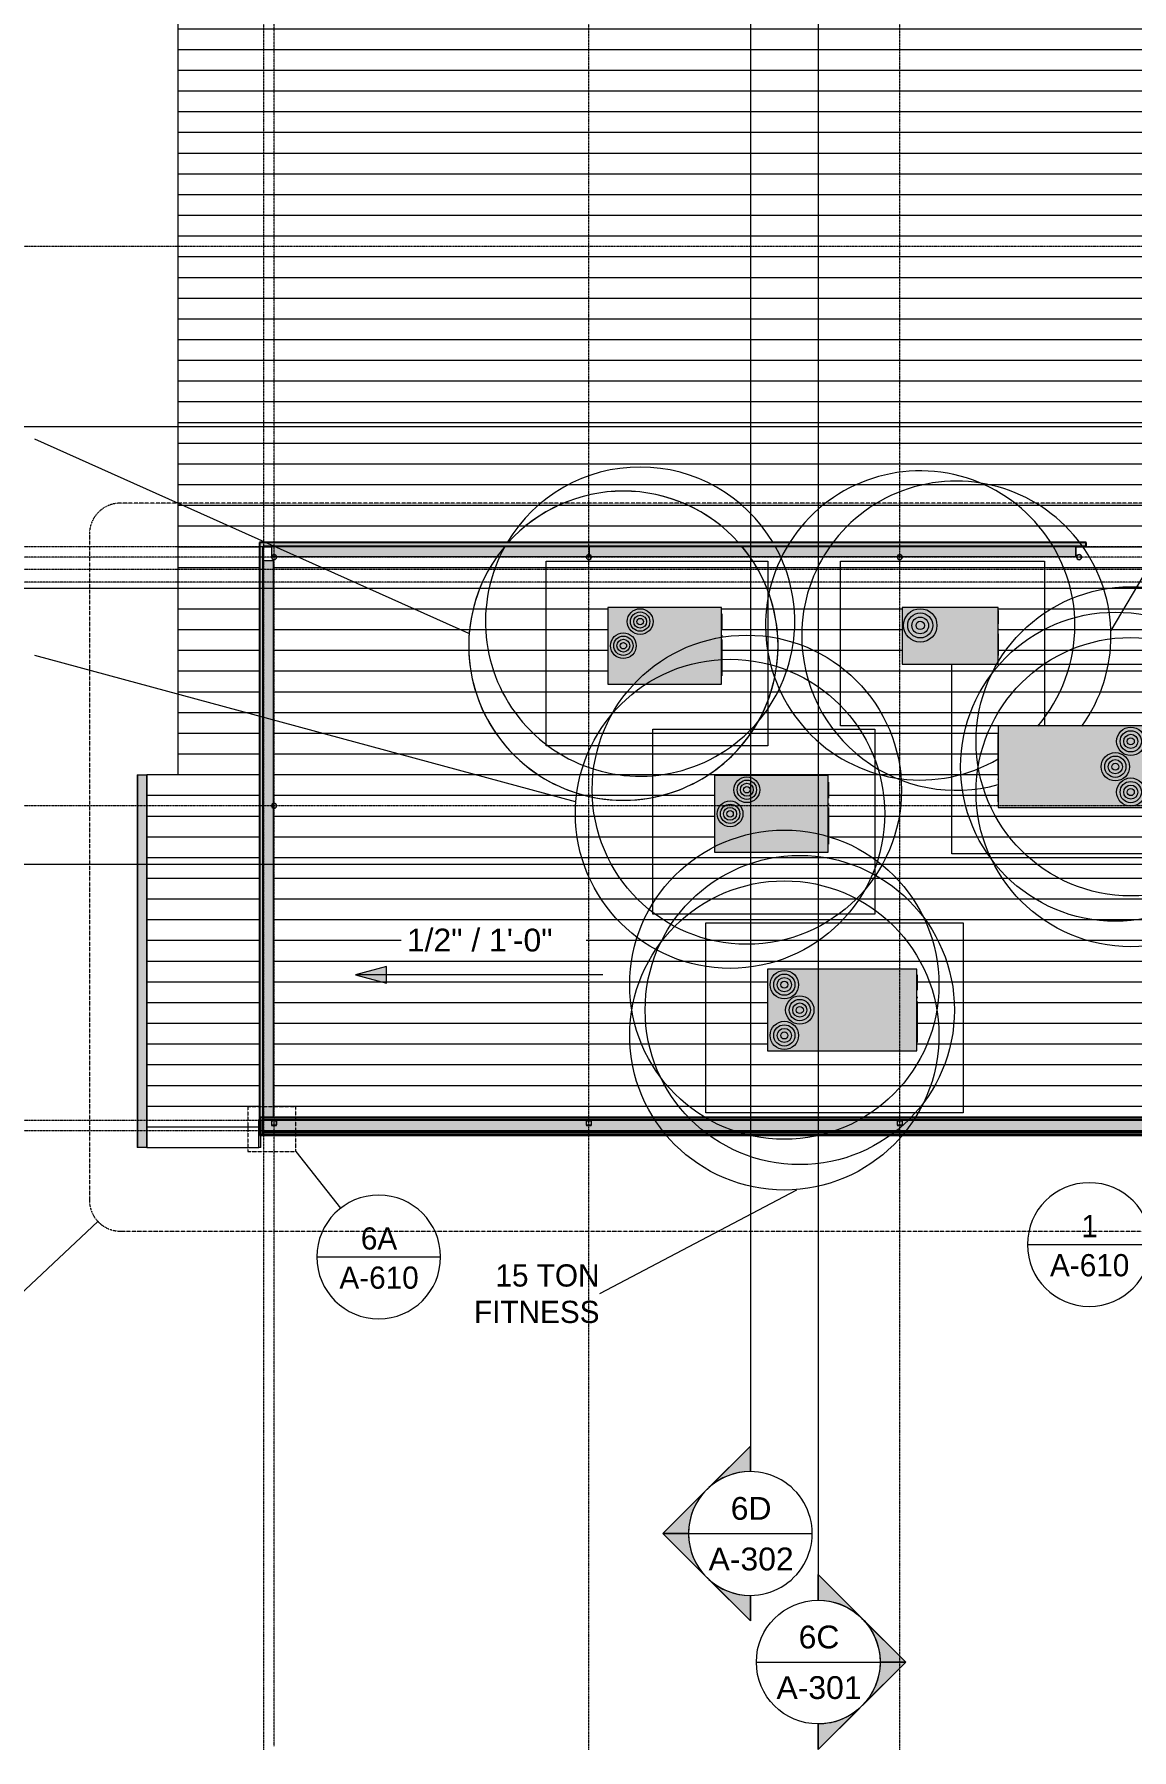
# Model space of a CAD drawing. Header units: inches. Extents: x 21290 to 29226, y -23522 to -20467.
# Drawn here: x 21884 to 22735, y -23276 to -21944 of the extents above; entities that cross this region are included whole.
import ezdxf

# ---------------------------------------------------------------- set-up
doc = ezdxf.new("R2010")
doc.units = ezdxf.units.IN
doc.header["$MEASUREMENT"] = 0
doc.linetypes.add('Dash Dot 3_16_', pattern=[0.3125, 0.1875, -0.0625, 0, -0.0625])
doc.linetypes.add('Grid Line 1_2_', pattern=[0.875, 0.5, -0.125, 0.125, -0.125])
for name, color, linetype, lineweight in [('A-ANNO-SYMB', 150, 'Continuous', 9), ('A-ROOF', 132, 'Continuous', 9), ('A-ROOF-OTLN', 132, 'Continuous', 9), ('A-ROOF-PATT', 132, 'Continuous', 9), ('A-WALL', 113, 'Continuous', 9), ('A-WALL-PATT', 111, 'Continuous', 25), ('G-ANNO-DIMS', 111, 'Continuous', 9), ('G-ANNO-SYMB', 111, 'Continuous', 9), ('M-EQPM', 50, 'Continuous', 9), ('M-EQPM-IDEN', 50, 'Continuous', 9), ('S-BEAM', 12, 'Continuous', 9), ('S-COLS', 52, 'Continuous', 9), ('S-GRID', 1, 'Continuous', 9)]:
    doc.layers.add(name, color=color, linetype=linetype, lineweight=lineweight)
doc.styles.add('Arial_1', font='arial.ttf', dxfattribs={"height": 17.703593})
doc.styles.add('Century Gothic', font='GOTHIC.TTF', dxfattribs={"height": 17.245342})
pattern_1 = [(45, (0, 0), (-19.00703, 19.00703), []), (45, (0, 28.8), (-19.00703, 19.00703), [])]

# ---------------------------------------------------------------- blocks, each defined once
blk = doc.blocks.new('Girt_C - 8_D-1405602-Roof Low')
at = {"layer": 'S-BEAM'}
for points in [[(22691.6, -22341.7), (22691.6, -22341.6), (22314, -22341.6), (22314, -22341.7), (22679.1, -22341.7)], [(22691.6, -22342.2), (22691.8, -22342.2), (22691.7, -22341.7), (22691.6, -22341.7)], [(22691.7, -22349.4), (22691.8, -22348.9), (22691.6, -22348.9), (22691.6, -22349.4)]]:
    blk.add_hatch(color=256, dxfattribs=at).paths.add_polyline_path(points, flags=0)
h = blk.add_hatch(color=256, dxfattribs=at)
h.paths.add_polyline_path([(22644, -22349.4), (22691.6, -22349.4), (22691.6, -22341.7), (22314, -22341.7), (22314, -22348.1), (22314.3, -22348.1), (22315.1, -22348.5), (22315.9, -22349.4), (22553.3, -22349.4), (22553.4, -22349.2), (22553.9, -22348.5), (22554.7, -22348.1), (22555.6, -22348.1), (22556.4, -22348.5), (22557.1, -22349.4), (22573.9, -22349.4)], flags=0)
h.paths.add_polyline_path([(22553.5, -22349.4), (22556.8, -22349.4), (22556.7, -22349.2), (22556, -22348.5), (22555.1, -22348.3), (22554.2, -22348.5), (22553.6, -22349.2)], flags=0)
h.paths.add_polyline_path([(22314.8, -22349.4), (22315.5, -22349.4), (22315.4, -22349.2), (22314.8, -22348.5), (22314, -22348.3), (22314, -22349.4)], flags=0)
h = blk.add_hatch(color=256, dxfattribs=at)
h.paths.add_polyline_path([(22691.6, -22349.6), (22691.6, -22349.4), (22557, -22349.4), (22557, -22349.6), (22679.1, -22349.6)], flags=0)
h.paths.add_polyline_path([(22553.3, -22349.6), (22553.3, -22349.4), (22315.7, -22349.4), (22315.8, -22349.6), (22553.1, -22349.6)], flags=0)
h.paths.add_polyline_path([(22553.5, -22349.6), (22556.8, -22349.5), (22556.7, -22349.4), (22553.5, -22349.4), (22553.5, -22349.5)], flags=0)
h.paths.add_polyline_path([(22315.4, -22349.6), (22315.5, -22349.5), (22315.4, -22349.4), (22314, -22349.4), (22314, -22349.6)], flags=0)
for p, q in [((22691.6, -22349.4), (22691.6, -22341.7)), ((22691.6, -22341.7), (22691.7, -22341.7)), ((22691.6, -22341.7), (22691.6, -22349.4)), ((22691.6, -22341.7), (22691.7, -22341.7)), ((22691.8, -22342.2), (22691.6, -22342.2)), ((22691.8, -22342.1), (22691.7, -22341.6)), ((22691.7, -22341.7), (22691.8, -22342.2)), ((22314, -22349.6), (22315.6, -22349.6)), ((22315.8, -22349.6), (22553.3, -22349.6)), ((22553.5, -22349.6), (22556.8, -22349.6)), ((22557, -22349.6), (22691.6, -22349.6)), ((22691.8, -22348.9), (22691.6, -22348.9)), ((22691.7, -22349.4), (22691.6, -22349.4)), ((22691.7, -22349.4), (22691.6, -22349.4)), ((22691.6, -22349.6), (22691.7, -22349.6)), ((22691.8, -22348.9), (22691.7, -22349.4)), ((22691.7, -22349.6), (22691.8, -22349))]:
    blk.add_line(p, q, dxfattribs=at)
for centre, major_axis, start_param, end_param in [((22691.6, -22341.7), (0, 0.188), 0, 1.570796), ((22691.6, -22341.7), (0, 0.0782), 0.053099, 1.570796), ((22691.6, -22349.4), (0, 0.0782), 1.570796, 3.104544), ((22691.6, -22349.4), (0, 0.188), 1.570796, 3.141593)]:
    blk.add_ellipse(centre, major_axis=major_axis, ratio=0.041631, start_param=start_param, end_param=end_param, dxfattribs=at)
blk = doc.blocks.new('Carrier_48TC_Standard_Efficiency_Gas_Heat_Electric_Cooling_Packaged_Rooftop_Unit_3_to_15_nominal_tons - 15 ton 48TC__16-873539-Roof Low')
at = {"layer": 'M-EQPM'}
for points in [[(-57.9, -31.7), (57.9, -31.7), (57.9, 31.7), (-57.9, 31.7)], [(57.9, 15.4), (58.1, 15.4), (58.1, 27.3), (57.9, 27.3)], [(57.9, -25.1), (58.1, -25.1), (58.1, 6.7), (57.9, 6.7)]]:
    blk.add_hatch(color=256, dxfattribs=at).paths.add_polyline_path(points, flags=0)
for p, q in [((-105.9, -79.7), (-105.9, 67.7)), ((-105.9, 67.7), (93.9, 67.7)), ((93.9, 67.7), (93.9, -79.7)), ((57.9, 31.7), (-57.9, 31.7)), ((-57.9, 31.7), (-57.9, -31.7)), ((57.9, -31.7), (57.9, 31.7)), ((58.1, 27.3), (57.9, 27.3)), ((58.1, 27.3), (58.1, 15.4)), ((57.9, 15.4), (58.1, 15.4)), ((58.1, 10.3), (57.9, 10.3)), ((57.9, 9.3), (58.1, 9.3)), ((58.1, 6.7), (57.9, 6.7)), ((58.1, 9.3), (58.1, 10.3)), ((58.1, 10.3), (58.1, 9.3)), ((58.1, 6.7), (58.1, -25.1)), ((57.9, -25.1), (58.1, -25.1)), ((-57.9, -31.7), (57.9, -31.7)), ((93.9, -79.7), (-105.9, -79.7))]:
    blk.add_line(p, q, dxfattribs=at)
for centre, radius in [((-44.9, 19.7), 120), ((-32.9, 0), 120), ((-32.9, 0), 120), ((-44.9, -19.7), 120), ((-44.9, 19.7), 11), ((-44.9, 19.7), 8.25), ((-44.9, 19.7), 5.5), ((-44.9, 19.7), 2.75), ((-32.9, 0), 11), ((-32.9, 0), 8.25), ((-32.9, 0), 5.5), ((-32.9, 0), 2.75), ((-44.9, -19.7), 11), ((-44.9, -19.7), 8.25), ((-44.9, -19.7), 5.5), ((-44.9, -19.7), 2.75)]:
    blk.add_circle(centre, radius, dxfattribs=at)
blk = doc.blocks.new('Carrier_48TC_Standard_Efficiency_Gas_Heat_Electric_Cooling_Packaged_Rooftop_Unit_3_to_15_nominal_tons - 7_5 ton 48TC__08-873531-Roof Low')
at = {"layer": 'M-EQPM'}
for points in [[(25.6, -29.8), (44.1, -29.8), (44.1, 29.7), (-44.1, 29.7), (-44.1, -29.8), (-9.5, -29.8)], [(44.2, 12.1), (44.2, 24.7), (44.1, 24.7), (44.1, 12.1)], [(44.1, -23.5), (44.2, -23.5), (44.2, 4.9), (44.1, 4.9), (44.1, 4.6)]]:
    blk.add_hatch(color=256, dxfattribs=at).paths.add_polyline_path(points, flags=0)
for p, q in [((-92.1, -77.8), (-92.1, 65.7)), ((-92.1, 65.7), (80.1, 65.7)), ((80.1, 65.7), (80.1, -77.8)), ((44.1, 29.7), (-44.1, 29.7)), ((-44.1, 29.7), (-44.1, -29.8)), ((44.1, -29.8), (44.1, 29.7)), ((44.2, 24.7), (44.1, 24.7)), ((44.2, 24.7), (44.2, 12.1)), ((44.1, 12.1), (44.2, 12.1)), ((44.2, 8.1), (44.1, 8.1)), ((44.1, 7.1), (44.2, 7.1)), ((44.2, 4.9), (44.1, 4.9)), ((44.2, 7.1), (44.2, 8.1)), ((44.2, 8.1), (44.2, 7.1)), ((44.2, 4.9), (44.2, -23.5)), ((44.1, -23.5), (44.2, -23.5)), ((-44.1, -29.8), (44.1, -29.8)), ((80.1, -77.8), (-92.1, -77.8))]:
    blk.add_line(p, q, dxfattribs=at)
for centre, radius in [((-19.1, 18.7), 10), ((-19.1, 18.7), 7.5), ((-19.1, 18.7), 5), ((-19.1, 18.7), 2.5), ((-32.1, 0), 10), ((-32.1, 0), 7.5), ((-32.1, 0), 5), ((-32.1, 0), 2.5)]:
    blk.add_circle(centre, radius, dxfattribs=at)
for centre, start, end in [((-19.1, 18.7), 30.7335, 149.226), ((-32.1, 0), 41.919, 138.1165), ((-32.1, 0), 41.8835, 138.081), ((-32.1, 0), 139.8617, 180), ((-32.1, 0), 180, 40.0905), ((-32.1, 0), 139.9095, 360), ((-19.1, 18.7), 150.7854, 360), ((-32.1, 0), 360, 40.1383), ((-19.1, 18.7), 360, 29.2058)]:
    blk.add_arc(centre, 120, start, end, dxfattribs=at)
blk = doc.blocks.new('Carrier_48TC_Standard_Efficiency_Gas_Heat_Electric_Cooling_Packaged_Rooftop_Unit_3_to_15_nominal_tons - 7_5 ton 48TC__08-V1-Roof Low')
at = {"layer": 'M-EQPM'}
for points in [[(44.1, -29.8), (44.1, 29.7), (-44.1, 29.7), (-44.1, -29.8), (-22.1, -29.8)], [(44.2, 12.1), (44.2, 24.7), (44.1, 24.7), (44.1, 12.1)], [(44.1, -23.5), (44.2, -23.5), (44.2, 4.9), (44.1, 4.9), (44.1, -19.8)]]:
    blk.add_hatch(color=256, dxfattribs=at).paths.add_polyline_path(points, flags=0)
for p, q in [((-92.1, -77.8), (-92.1, 65.7)), ((-92.1, 65.7), (80.1, 65.7)), ((80.1, 65.7), (80.1, -77.8)), ((44.1, 29.7), (-44.1, 29.7)), ((-44.1, 29.7), (-44.1, -29.8)), ((44.1, -29.8), (44.1, 29.7)), ((44.2, 24.7), (44.1, 24.7)), ((44.2, 24.7), (44.2, 12.1)), ((44.1, 12.1), (44.2, 12.1)), ((44.2, 8.1), (44.1, 8.1)), ((44.1, 7.1), (44.2, 7.1)), ((44.2, 4.9), (44.1, 4.9)), ((44.2, 7.1), (44.2, 8.1)), ((44.2, 8.1), (44.2, 7.1)), ((44.2, 4.9), (44.2, -23.5)), ((44.1, -23.5), (44.2, -23.5)), ((-44.1, -29.8), (44.1, -29.8)), ((80.1, -77.8), (-92.1, -77.8))]:
    blk.add_line(p, q, dxfattribs=at)
for centre, radius in [((-19.1, 18.7), 120), ((-32.1, 0), 120), ((-32.1, 0), 120), ((-19.1, 18.7), 10), ((-19.1, 18.7), 7.5), ((-19.1, 18.7), 5), ((-19.1, 18.7), 2.5), ((-32.1, 0), 10), ((-32.1, 0), 7.5), ((-32.1, 0), 5), ((-32.1, 0), 2.5)]:
    blk.add_circle(centre, radius, dxfattribs=at)
blk = doc.blocks.new('Carrier_48TC_Standard_Efficiency_Gas_Heat_Electric_Cooling_Packaged_Rooftop_Unit_3_to_15_nominal_tons - 6 ton 48TC__07-1350223-Roof Low')
at = {"layer": 'M-EQPM'}
for points in [[(37.2, -22), (37.2, 22), (-37.2, 22), (-37.2, -22), (14.7, -22)], [(37.2, 9.2), (37.3, 9.2), (37.3, 19.7), (37.2, 19.7)], [(37.3, -15.4), (37.3, 1.4), (37.2, 1.4), (37.2, -15.4)]]:
    blk.add_hatch(color=256, dxfattribs=at).paths.add_polyline_path(points, flags=0)
for p, q in [((-85.2, -70), (-85.2, 58)), ((-85.2, 58), (73.2, 58)), ((73.2, 58), (73.2, -70)), ((37.2, 22), (-37.2, 22)), ((-37.2, 22), (-37.2, -22)), ((37.2, -22), (37.2, 22)), ((37.3, 19.7), (37.2, 19.7)), ((37.3, 19.7), (37.3, 9.2)), ((37.2, 9.2), (37.3, 9.2)), ((37.3, 5.3), (37.2, 5.3)), ((37.2, 4.2), (37.3, 4.2)), ((37.3, 1.4), (37.2, 1.4)), ((37.3, 4.2), (37.3, 5.3)), ((37.3, 5.3), (37.3, 4.2)), ((37.3, 1.4), (37.3, -15.4)), ((-37.2, -22), (37.2, -22)), ((37.2, -15.4), (37.3, -15.4)), ((37.3, -70), (-85.2, -70))]:
    blk.add_line(p, q, dxfattribs=at)
for radius in [13, 9.75, 6.5, 3.25]:
    blk.add_circle((-23.2, 8), radius, dxfattribs=at)
for centre, start, end in [((-23.2, 8), 360, 300.3094), ((4.8, 0), 324.2603, 180), ((-23.2, 8), 319.3963, 360), ((4.8, 0), 180, 285.7349)]:
    blk.add_arc(centre, 120, start, end, dxfattribs=at)
blk = doc.blocks.new('Girt_C - 8_D-1405603-Roof Low')
at = {"layer": 'S-BEAM'}
blk.add_hatch(color=256, dxfattribs=at).paths.add_polyline_path([(22061.3, -22785.1), (22061.3, -22352.6), (22061.1, -22352.6), (22061.2, -22785.1), (22061.3, -22785.1)], flags=0)
h = blk.add_hatch(color=256, dxfattribs=at)
h.paths.add_polyline_path([(22069, -22785.1), (22069, -22544.9), (22068.4, -22544.6), (22067.8, -22543.9), (22067.6, -22543.1), (22067.9, -22542.2), (22068.4, -22541.5), (22069, -22541.2), (22069, -22352.6), (22061.3, -22352.6), (22061.3, -22785.1), (22065, -22785.1)], flags=0)
h.paths.add_polyline_path([(22069, -22544.7), (22069, -22541.4), (22068.7, -22541.5), (22068.1, -22542.2), (22067.8, -22543.1), (22068.1, -22544), (22068.7, -22544.6)], flags=0)
h = blk.add_hatch(color=256, dxfattribs=at)
h.paths.add_polyline_path([(22069, -22785.1), (22069.1, -22785.1), (22069.1, -22544.9), (22069, -22544.9), (22069, -22782.1)], flags=0)
h.paths.add_polyline_path([(22069.1, -22544.7), (22069.1, -22541.4), (22069, -22541.5), (22069, -22544.7), (22069.1, -22544.7)], flags=0)
h.paths.add_polyline_path([(22069, -22541.2), (22069.1, -22541.1), (22069.1, -22352.6), (22069, -22352.6), (22069, -22541.1)], flags=0)
for p, q in [((22061.1, -22352.6), (22061.3, -22352.6)), ((22061.3, -22352.6), (22069, -22352.6)), ((22069, -22352.6), (22069.1, -22352.6)), ((22069.1, -22541.1), (22069.1, -22352.6)), ((22069.1, -22544.7), (22069.1, -22541.4)), ((22069.1, -22785.1), (22069.1, -22545))]:
    blk.add_line(p, q, dxfattribs=at)
blk = doc.blocks.new('Girt_C - 8_D-1405609-Roof Low')
at = {"layer": 'S-BEAM'}
blk.add_hatch(color=256, dxfattribs=at).paths.add_polyline_path([(22314, -22341.7), (22314, -22341.6), (22067.9, -22341.6), (22067.9, -22341.7), (22310.7, -22341.7)], flags=0)
h = blk.add_hatch(color=256, dxfattribs=at)
h.paths.add_polyline_path([(22314, -22349.4), (22314, -22348.3), (22313.9, -22348.3), (22313, -22348.5), (22312.3, -22349.2), (22312.3, -22349.4), (22313.9, -22349.4)], flags=0)
h.paths.add_polyline_path([(22312, -22349.4), (22312.1, -22349.2), (22312.6, -22348.5), (22313.4, -22348.1), (22314, -22348.1), (22314, -22341.7), (22067.9, -22341.7), (22067.9, -22349.2), (22068.4, -22348.5), (22069.2, -22348.1), (22070.1, -22348.1), (22070.9, -22348.5), (22071.7, -22349.4), (22311.9, -22349.4)], flags=0)
h.paths.add_polyline_path([(22071.3, -22349.4), (22071.2, -22349.2), (22070.6, -22348.5), (22069.7, -22348.3), (22068.8, -22348.5), (22068.1, -22349.2), (22068.1, -22349.4), (22071.2, -22349.4)], flags=0)
h = blk.add_hatch(color=256, dxfattribs=at)
h.paths.add_polyline_path([(22314, -22349.6), (22314, -22349.4), (22312.3, -22349.4), (22312.2, -22349.6), (22312.3, -22349.6)], flags=0)
h.paths.add_polyline_path([(22311.9, -22349.6), (22312, -22349.5), (22312, -22349.4), (22071.5, -22349.4), (22071.6, -22349.6), (22310.7, -22349.6)], flags=0)
h.paths.add_polyline_path([(22071.2, -22349.6), (22071.3, -22349.5), (22071.2, -22349.4), (22068.1, -22349.4), (22068, -22349.6), (22068.1, -22349.6)], flags=0)
for p, q in [((22067.9, -22341.7), (22067.9, -22341.6)), ((22067.9, -22349.2), (22067.9, -22341.7)), ((22314, -22341.6), (22314, -22341.7)), ((22314, -22341.7), (22314, -22348.1)), ((22068, -22349.6), (22071.3, -22349.6)), ((22071.6, -22349.6), (22312, -22349.6)), ((22312.2, -22349.6), (22314, -22349.6)), ((22314, -22348.3), (22314, -22349.4)), ((22314, -22349.4), (22314, -22349.6))]:
    blk.add_line(p, q, dxfattribs=at)
blk = doc.blocks.new('HSS-Hollow Structural Section - HSS1-1_2X1-1_2X1_8 - Obsolete-1396620-Roof Low')
at = {"layer": 'S-BEAM'}
for points in [[(22058.1, -22808.3), (22058.1, -22786.6), (22057.9, -22786.6), (22057.9, -22808.3)], [(22058.1, -22808.3), (22059.1, -22808.3), (22059.1, -22798.6), (22058.6, -22798.6), (22058.6, -22798.3), (22058.3, -22798.3), (22058.3, -22786.6), (22058.1, -22786.6), (22058.1, -22801.5)], [(22059.4, -22808.3), (22059.3, -22798.6), (22059.1, -22798.6), (22059.1, -22808.3), (22059.3, -22808.3)], [(22059.4, -22808.3), (22059.4, -22808.3), (22059.4, -22801.5)]]:
    blk.add_hatch(color=256, dxfattribs=at).paths.add_polyline_path(points, flags=0)
for p, q in [((22058.1, -22808.3), (22057.9, -22808.3)), ((22059.1, -22808.3), (22058.1, -22808.3)), ((22059.4, -22808.3), (22059.1, -22808.3)), ((22059.4, -22808.3), (22059.4, -22798.6)), ((22059.4, -22808.3), (22059.4, -22808.3))]:
    blk.add_line(p, q, dxfattribs=at)
blk = doc.blocks.new('Section - Section Head - Filled-1526-Roof Low')
at = {"layer": 'G-ANNO-SYMB'}
h = blk.add_hatch(color=256, dxfattribs=at)
edge = h.paths.add_edge_path(flags=0)
edge.add_line((-0.4268, 0.1768), (-0.25, 0.3536))
edge.add_line((-0.25, 0.3536), (-0.25, 0.25))
edge.add_arc((-0.25, 0), 0.25, 90, 135)
h = blk.add_hatch(color=256, dxfattribs=at)
edge = h.paths.add_edge_path(flags=0)
edge.add_arc((-0.25, 0), 0.25, 45, 90)
edge.add_line((-0.25, 0.25), (-0.25, 0.3536))
edge.add_line((-0.25, 0.3536), (-0.0732, 0.1768))
h = blk.add_hatch(color=256, dxfattribs=at)
edge = h.paths.add_edge_path(flags=0)
edge.add_arc((-0.25, 0), 0.2503, 137.9216, 180)
edge.add_line((-0.5003, 0), (-0.6036, 0))
edge.add_line((-0.6036, 0), (-0.4358, 0.1678))
h = blk.add_hatch(color=256, dxfattribs=at)
edge = h.paths.add_edge_path(flags=0)
edge.add_line((-0.0642, 0.1678), (0.1036, 0))
edge.add_line((0.1036, 0), (0.0003, 0))
edge.add_arc((-0.25, 0), 0.2503, 0, 42.0784)
for p, q in [((-0.25, 0.3536), (-0.6036, 0)), ((-0.25, 0.3536), (-0.4268, 0.1768)), ((-0.25, 0.3536), (0.1036, 0)), ((-0.25, 0.25), (-0.25, 0.3536)), ((-0.0732, 0.1768), (-0.25, 0.3536)), ((-0.25, 0.3536), (-0.25, 0.25)), ((-0.4358, 0.1678), (-0.6036, 0)), ((0.1036, 0), (-0.0642, 0.1678)), ((-0.6036, 0), (-0.5003, 0)), ((0.0003, 0), (0.1036, 0)), ((-0.5, 0), (-0.6036, 0)), ((0, 0), (0.1036, 0))]:
    blk.add_line(p, q, dxfattribs=at)
for radius, start, end in [(0.25, 360, 180), (0.25, 90, 135), (0.25, 45, 90), (0.2503, 137.9216, 180), (0.2503, 0, 42.0784), (0.25, 180, 360)]:
    blk.add_arc((-0.25, 0), radius, start, end, dxfattribs=at)
blk = doc.blocks.new('Floor Plan - Callout Head-19020-Roof Low')
at = {"layer": 'A-ANNO-SYMB'}
blk.add_line((-0.25, 0), (0.25, 0), dxfattribs=at)
for start, end in [(360, 180), (180, 360)]:
    blk.add_arc((0, 0), 0.25, start, end, dxfattribs=at)

msp = doc.modelspace()

# ---------------------------------------------------------------- hatches: boundary and pattern name
at = {"layer": 'A-ROOF-OTLN', "lineweight": 5}
for points in [[(21963.65774, -22808.30281), (21963.95273, -22808.30281), (21963.86695, -22519.05281), (21963.3417, -22519.05281), (21963.39146, -22808.30281), (21963.58002, -22808.30281)], [(21967.39023, -22808.30281), (21970.82773, -22808.30281), (21970.82773, -22519.05281), (21963.95273, -22519.05281), (21963.95273, -22808.30281), (21966.50053, -22808.30281)]]:
    msp.add_hatch(color=256, dxfattribs=at).paths.add_polyline_path(points, flags=0)
at = {"layer": 'A-ROOF-PATT'}
h = msp.add_hatch(dxfattribs=at)
h.set_pattern_fill('FP_3', color=256, style=0, pattern_type=2)
h.set_pattern_definition([(0, (37.673, -180.953), (0, 16.082), [])])
h.paths.add_polyline_path([(21977.2755, -22808.30281), (22057.89023, -22808.30281), (22057.89023, -22786.55281), (22058.32773, -22786.55281), (22058.32773, -22338.74031), (22699.76523, -22338.74031), (22699.76523, -22341.55281), (22691.60375, -22341.57793), (22691.60375, -22341.66219), (22691.74343, -22341.66219), (22691.76217, -22342.19874), (22691.6044, -22342.19874), (22691.6044, -22348.90797), (22691.76213, -22348.90797), (22691.74343, -22349.44344), (22691.60375, -22349.52769), (22691.59984, -22349.55281), (22557.0261, -22349.55281), (22557.14023, -22350.05281), (22556.91845, -22350.95031), (22556.30587, -22351.65564), (22555.58527, -22352.00267), (22554.69518, -22352.00267), (22553.88595, -22351.60733), (22553.33829, -22350.92058), (22553.14023, -22350.05281), (22553.25435, -22349.55281), (22315.77614, -22349.55299), (22315.89023, -22350.05281), (22315.66845, -22350.95031), (22315.1372, -22351.61647), (22314.33527, -22352.00267), (22313.44518, -22352.00267), (22312.63595, -22351.60733), (22312.08829, -22350.92058), (22311.89023, -22350.05281), (22312.00435, -22349.55281), (22071.5711, -22349.55281), (22071.68523, -22350.05281), (22071.46345, -22350.95031), (22070.9322, -22351.61647), (22070.13027, -22352.00267), (22069.11507, -22351.94241), (22068.37152, -22351.5328), (22067.88329, -22350.92058), (22067.68523, -22350.05281), (22067.89023, -22348.90797), (22067.89023, -22341.55281), (22061.14023, -22341.55281), (22061.16535, -22352.55281), (22069.14023, -22352.55281), (22069.19518, -22541.10295), (22070.08527, -22541.10295), (22070.8945, -22541.49829), (22071.44216, -22542.18504), (22071.64023, -22543.05281), (22071.41845, -22543.95031), (22070.8872, -22544.61647), (22070.08527, -22545.00267), (22069.14023, -22545.02179), (22069.14023, -22785.05281), (22797.14023, -22785.05281), (22797.14023, -22446.67781), (22810.70273, -22446.67781), (22810.70273, -22372.80281), (22786.38923, -22372.80281), (22786.38923, -22372.60634), (22778.95173, -22372.60634), (22778.95173, -22372.74131), (22778.88923, -22372.74131), (22778.95173, -22370.67781), (22778.95173, -22370.74197), (22778.95173, -22371.03154), (22786.38923, -22371.03154), (22786.38923, -22370.55281), (22779.95173, -22370.55281), (22779.95173, -22370.30281), (22778.88923, -22370.30281), (22778.88923, -21121.80281), (22783.89023, -21121.80281), (22783.89023, -20889.05281), (22070.39023, -20889.05281), (22070.39023, -20878.55281), (21994.89023, -20878.55281), (21994.89023, -22519.05281), (21970.89023, -22519.05281), (21970.89023, -22808.30281)], flags=0)
h.paths.add_polyline_path([(22568.39023, -22733.30281), (22452.51523, -22733.30281), (22452.51523, -22669.92781), (22568.39023, -22669.92781), (22568.39023, -22674.30281), (22568.51523, -22674.30281), (22568.51523, -22686.17781), (22568.39023, -22686.17781), (22568.39023, -22694.92781), (22568.51523, -22694.92781), (22568.51523, -22726.67781), (22568.39023, -22726.67781), (22568.39023, -22728.42781)], flags=0)
h.paths.add_polyline_path([(22440.76134, -22579.05281), (22411.51523, -22579.05281), (22411.51523, -22519.55281), (22499.64023, -22519.55281), (22499.64023, -22524.55281), (22499.76523, -22524.55281), (22499.76523, -22537.17781), (22499.64023, -22537.17781), (22499.64023, -22544.42781), (22499.76523, -22544.42781), (22499.76523, -22572.80281), (22499.64023, -22572.80281), (22499.64023, -22579.05281), (22440.83087, -22579.05281)], flags=0)
h.paths.add_polyline_path([(22069.64023, -22544.84781), (22070.53773, -22544.60733), (22071.20271, -22543.92058), (22071.43523, -22543.05281), (22071.19474, -22542.15531), (22070.50359, -22541.48915), (22069.64023, -22541.25781), (22069.14023, -22541.39178), (22069.19518, -22544.72856)], flags=0)
h.paths.add_polyline_path([(22684.64023, -22544.42781), (22631.51523, -22544.42781), (22631.51523, -22540.05281), (22631.39023, -22540.05281), (22631.39023, -22528.17781), (22631.51523, -22528.17781), (22631.51523, -22519.42781), (22631.39023, -22519.42781), (22631.39023, -22487.67781), (22631.51523, -22487.67781), (22631.51523, -22481.05281), (22747.39023, -22481.05281), (22747.39023, -22544.42781), (22714.22325, -22544.42781)], flags=0)
h.paths.add_polyline_path([(22358.01837, -22448.55281), (22328.70273, -22448.55281), (22328.70273, -22389.05281), (22416.82773, -22389.05281), (22416.82773, -22394.05281), (22416.95273, -22394.05281), (22416.95273, -22406.67781), (22416.82773, -22406.67781), (22416.82773, -22413.92781), (22416.95273, -22413.92781), (22416.95273, -22442.30281), (22416.82773, -22442.30281), (22416.82773, -22448.55281), (22358.10898, -22448.55281)], flags=0)
h.paths.add_polyline_path([(22631.39023, -22433.05281), (22557.01523, -22433.05281), (22557.01523, -22389.05281), (22631.39023, -22389.05281), (22631.39023, -22391.30281), (22631.51523, -22391.30281), (22631.51523, -22401.80281), (22631.39023, -22401.80281), (22631.39023, -22409.67781), (22631.51523, -22409.67781), (22631.51523, -22426.42781), (22631.39023, -22426.42781), (22631.39023, -22426.80281)], flags=0)
h.paths.add_polyline_path([(22694.26523, -22352.00267), (22693.82018, -22352.00267), (22693.01095, -22351.60733), (22692.46329, -22350.92058), (22692.26523, -22350.05281), (22692.487, -22349.15531), (22693.01825, -22348.48915), (22693.82018, -22348.10295), (22694.71027, -22348.10295), (22695.5195, -22348.49829), (22696.06716, -22349.18504), (22696.26523, -22350.05281), (22696.04345, -22350.95031), (22695.5122, -22351.61647), (22694.71027, -22352.00267)], flags=0)
h.paths.add_polyline_path([(22694.26523, -22351.84781), (22695.16273, -22351.60733), (22695.82771, -22350.92058), (22696.06023, -22350.05281), (22695.81974, -22349.15531), (22695.16273, -22348.49829), (22694.26523, -22348.25781), (22693.36773, -22348.49829), (22692.70274, -22349.18504), (22692.47023, -22350.05281), (22692.71071, -22350.95031), (22693.36773, -22351.60733), (22693.82018, -22351.72856)], flags=0)
h.paths.add_polyline_path([(22313.89023, -22351.84781), (22314.78773, -22351.60733), (22315.45271, -22350.92058), (22315.68523, -22350.05281), (22315.55125, -22349.55281), (22312.2292, -22349.55281), (22312.09523, -22350.05281), (22312.33571, -22350.95031), (22312.99273, -22351.60733), (22313.44518, -22351.72856)], flags=0)
h.paths.add_polyline_path([(22555.14023, -22351.84781), (22556.03773, -22351.60733), (22556.70271, -22350.92058), (22556.93523, -22350.05281), (22556.80125, -22349.55281), (22553.4792, -22349.55281), (22553.34523, -22350.05281), (22553.58571, -22350.95031), (22554.24273, -22351.60733), (22554.69518, -22351.72856)], flags=0)
h.paths.add_polyline_path([(22069.68523, -22351.84781), (22070.58273, -22351.60733), (22071.24771, -22350.92058), (22071.48023, -22350.05281), (22071.34625, -22349.55281), (22068.0242, -22349.55281), (22067.89023, -22350.05281), (22068.19967, -22351.01927), (22068.95273, -22351.65154), (22069.24018, -22351.72856)], flags=0)
at = {"layer": 'A-WALL'}
for points in [[(22058.64023, -22795.80281), (22058.64023, -22338.74031), (22058.32773, -22338.74031), (22058.32773, -22795.80281)], [(22699.76523, -22341.55281), (22699.76523, -22338.74031), (22697.26523, -22338.74031), (22697.26523, -22339.05281), (22061.14023, -22339.05281), (22061.14023, -22341.55281), (22679.1305, -22341.55281)], [(22058.64023, -22798.61531), (22810.70273, -22798.61531), (22810.70273, -22798.30281), (22058.64023, -22798.30281)]]:
    msp.add_hatch(color=256, dxfattribs=at).paths.add_polyline_path(points, flags=0)
at = {"layer": 'A-WALL', "lineweight": 5}
for points in [[(22058.32773, -22798.30281), (22061.14023, -22798.30281), (22061.14023, -22339.05281), (22058.64023, -22339.05281), (22058.64023, -22795.80281), (22058.32773, -22795.80281)], [(22697.26523, -22339.05281), (22697.26523, -22338.74031), (22058.64023, -22338.74031), (22058.64023, -22339.05281), (22679.1305, -22339.05281)], [(22058.64023, -22798.30281), (22060.14023, -22798.30281), (22060.14023, -22786.55281), (22798.64023, -22786.55281), (22798.64023, -22785.05281), (22058.64023, -22785.05281), (22058.64023, -22791.82421)], [(22060.89023, -22796.80281), (22060.89023, -22787.30281), (22799.39023, -22787.30281), (22799.39023, -22786.55281), (22060.14023, -22786.55281), (22060.14023, -22796.80281)], [(22060.89023, -22795.80281), (22807.89023, -22795.80281), (22807.89023, -22795.30281), (22060.89023, -22795.30281)], [(22060.14023, -22798.30281), (22810.39023, -22798.30281), (22810.39023, -22796.80281), (22060.14023, -22796.80281)]]:
    msp.add_hatch(color=256, dxfattribs=at).paths.add_polyline_path(points, flags=0)
at = {"layer": 'A-WALL-PATT', "lineweight": 9}
h = msp.add_hatch(dxfattribs=at)
h.set_pattern_fill('FP_5', color=256, style=0, pattern_type=2)
h.set_pattern_definition([(161.57, (0.96, 0.96), (-7.6802237, -0.0009796), [0, -54.643, 6.067, 0]), (18.43, (-0.96, 0.96), (-7.6802237, 0.0009796), [0, -54.643, 6.067, 0]), (108.43, (0.96, 0.96), (3.8382953, -19.20136532), [18.211, -42.499]), (71.57, (-0.96, 0.96), (3.8382953, 19.20136532), [18.211, -42.499])])
h.paths.add_polyline_path([(22060.89023, -22795.30281), (22807.39023, -22795.30281), (22807.39023, -22787.30281), (22060.89023, -22787.30281), (22060.89023, -22791.82421)], flags=0)
h = msp.add_hatch(dxfattribs=at)
h.set_pattern_fill('FP_4', color=256, style=0, pattern_type=2)
h.set_pattern_definition([(0, (0, 0), (0, 24), []), (90, (0, 0), (-24, 1e-15), [])])
h.paths.add_polyline_path([(22060.89023, -22796.80281), (22808.89023, -22796.80281), (22808.89023, -22795.80281), (22060.89023, -22795.80281)], flags=0)
at = {"layer": 'G-ANNO-DIMS'}
msp.add_hatch(color=256, dxfattribs=at).paths.add_polyline_path([(22132.76462, -22674.24045), (22156.76462, -22680.67123), (22156.76462, -22667.80967)], flags=0)
at = {"layer": 'S-COLS'}
h = msp.add_hatch(dxfattribs=at)
h.set_pattern_fill('FP_1', color=256, style=0, pattern_type=2)
h.set_pattern_definition(pattern_1)
h.paths.add_polyline_path([(22314.33527, -22352.00267), (22315.1372, -22351.61647), (22315.69216, -22350.92058), (22315.89023, -22350.05281), (22315.69216, -22349.18504), (22315.1372, -22348.48915), (22314.33527, -22348.10295), (22313.44518, -22348.10295), (22312.64325, -22348.48915), (22312.08829, -22349.18504), (22311.89023, -22350.05281), (22312.08829, -22350.92058), (22312.64325, -22351.61647), (22313.44518, -22352.00267)], flags=0)
h.paths.add_polyline_path([(22313.89023, -22351.84781), (22312.99273, -22351.60733), (22312.33571, -22350.95031), (22312.09523, -22350.05281), (22312.33571, -22349.15531), (22312.99273, -22348.49829), (22313.89023, -22348.25781), (22314.78773, -22348.49829), (22315.44474, -22349.15531), (22315.68523, -22350.05281), (22315.44474, -22350.95031), (22314.78773, -22351.60733)], flags=0)
h = msp.add_hatch(dxfattribs=at)
h.set_pattern_fill('FP_1', color=256, style=0, pattern_type=2)
h.set_pattern_definition(pattern_1)
h.paths.add_polyline_path([(22555.58527, -22352.00267), (22556.3872, -22351.61647), (22556.94216, -22350.92058), (22557.14023, -22350.05281), (22556.94216, -22349.18504), (22556.30587, -22348.44998), (22555.58527, -22348.10295), (22554.69518, -22348.10295), (22553.89325, -22348.48915), (22553.33829, -22349.18504), (22553.14023, -22350.05281), (22553.33829, -22350.92058), (22553.89325, -22351.61647), (22554.69518, -22352.00267)], flags=0)
h.paths.add_polyline_path([(22555.14023, -22351.84781), (22554.24273, -22351.60733), (22553.58571, -22350.95031), (22553.34523, -22350.05281), (22553.58571, -22349.15531), (22554.24273, -22348.49829), (22555.14023, -22348.25781), (22556.03773, -22348.49829), (22556.69474, -22349.15531), (22556.93523, -22350.05281), (22556.69474, -22350.95031), (22556.03773, -22351.60733)], flags=0)
h = msp.add_hatch(dxfattribs=at)
h.set_pattern_fill('FP_1', color=256, style=0, pattern_type=2)
h.set_pattern_definition(pattern_1)
h.paths.add_polyline_path([(22694.71027, -22352.00267), (22695.5122, -22351.61647), (22696.06716, -22350.92058), (22696.26523, -22350.05281), (22696.06716, -22349.18504), (22695.5122, -22348.48915), (22694.71027, -22348.10295), (22693.82018, -22348.10295), (22693.01825, -22348.48915), (22692.46329, -22349.18504), (22692.26523, -22350.05281), (22692.46329, -22350.92058), (22693.01825, -22351.61647), (22693.82018, -22352.00267)], flags=0)
h.paths.add_polyline_path([(22694.26523, -22351.84781), (22693.36773, -22351.60733), (22692.71071, -22350.95031), (22692.47023, -22350.05281), (22692.71071, -22349.15531), (22693.36773, -22348.49829), (22694.26523, -22348.25781), (22695.16273, -22348.49829), (22695.81974, -22349.15531), (22696.06023, -22350.05281), (22695.81974, -22350.95031), (22695.16273, -22351.60733)], flags=0)
h = msp.add_hatch(dxfattribs=at)
h.set_pattern_fill('FP_1', color=256, style=0, pattern_type=2)
h.set_pattern_definition(pattern_1)
h.paths.add_polyline_path([(22068.10623, -22791.30253), (22071.17423, -22791.30253), (22071.50374, -22791.16604), (22071.64023, -22790.83653), (22071.64023, -22787.76853), (22071.50374, -22787.43902), (22071.17423, -22787.30253), (22068.10623, -22787.30253), (22067.77671, -22787.43902), (22067.64023, -22787.76853), (22067.64023, -22790.83653), (22067.77671, -22791.16604)], flags=0)
h.paths.add_polyline_path([(22068.10623, -22791.06953), (22067.94147, -22791.00128), (22067.87323, -22790.83653), (22067.94147, -22787.60377), (22068.10623, -22787.53553), (22071.33898, -22787.60377), (22071.40723, -22787.76853), (22071.33898, -22791.00128), (22071.17423, -22791.06953)], flags=0)

# ---------------------------------------------------------------- linework, layer by layer
at = {"layer": 'A-ANNO-SYMB', "linetype": 'Dash Dot 3_16_'}
for p, q in [((22821.83318, -22308.14766), (21950.38823, -22308.14766)), ((21926.38823, -22332.14766), (21926.38823, -22849.2232)), ((22049.36495, -22776.82367), (22049.36495, -22811.36689)), ((22086.59487, -22776.82367), (22049.36495, -22776.82367)), ((22086.59487, -22811.36689), (22086.59487, -22776.82367)), ((22049.36495, -22811.36689), (22086.59487, -22811.36689)), ((21950.38823, -22873.2232), (22821.83318, -22873.2232))]:
    msp.add_line(p, q, dxfattribs=at)
at = {"layer": 'A-ANNO-SYMB'}
for p, q in [((22086.59487, -22811.36689), (22121.208, -22855.50545)), ((21932.90478, -22865.66489), (21778.33367, -23011.02582))]:
    msp.add_line(p, q, dxfattribs=at)
at = {"layer": 'A-ANNO-SYMB', "linetype": 'Dash Dot 3_16_'}
for centre, start, end in [((21950.38823, -22332.14766), 90, 180), ((21950.38823, -22849.2232), 180, 270)]:
    msp.add_arc(centre, 24, start, end, dxfattribs=at)
at = {"layer": 'A-ROOF'}
for p, q in [((21994.89023, -20878.55281), (21994.89023, -22519.05281)), ((21994.89023, -22519.05281), (21970.89023, -22519.05281)), ((21970.89023, -22519.05281), (21970.89023, -22808.30281)), ((22057.89023, -22786.55281), (22058.33405, -22786.55281)), ((22057.89023, -22808.30281), (22057.89023, -22786.55281)), ((21970.89023, -22808.30281), (22057.89023, -22808.30281))]:
    msp.add_line(p, q, dxfattribs=at)
at = {"layer": 'A-ROOF-OTLN'}
for p, q in [((21963.34092, -22519.05281), (21963.34092, -22808.30281)), ((21963.34092, -22519.05281), (21970.89023, -22519.05281)), ((21963.95273, -22808.30281), (21963.95273, -22519.05281)), ((21970.82773, -22808.30281), (21970.82773, -22519.05281)), ((21970.89023, -22808.30281), (21963.34092, -22808.30281))]:
    msp.add_line(p, q, dxfattribs=at)
at = {"layer": 'A-WALL', "lineweight": 25}
for p, q in [((22058.32773, -22338.74031), (22058.32773, -22798.30281)), ((22699.76523, -22338.74031), (22058.32773, -22338.74031)), ((22061.14023, -22798.30281), (22061.14023, -22341.55281)), ((22061.14023, -22341.55281), (22699.76523, -22341.55281)), ((22699.76523, -22341.55281), (22699.76523, -22338.74031)), ((22797.14023, -22785.05281), (22058.64023, -22785.05281)), ((22058.64023, -22785.05281), (22058.64023, -22798.61531)), ((22058.32773, -22798.30281), (22061.14023, -22798.30281)), ((22058.64023, -22798.61531), (22810.70273, -22798.61531))]:
    msp.add_line(p, q, dxfattribs=at)
at = {"layer": 'A-WALL'}
for p, q in [((22058.64023, -22795.80281), (22058.64023, -22339.05281)), ((22697.26523, -22339.05281), (22058.64023, -22339.05281)), ((22697.26523, -22339.05281), (22697.26523, -22338.74031)), ((22058.32773, -22795.80281), (22058.64023, -22795.80281)), ((22798.64023, -22786.55281), (22060.14023, -22786.55281)), ((22060.14023, -22786.55281), (22060.14023, -22798.30281)), ((22060.89023, -22787.30281), (22060.89023, -22796.80281)), ((22799.39023, -22787.30281), (22060.89023, -22787.30281)), ((22807.39023, -22795.30281), (22060.89023, -22795.30281)), ((22807.89023, -22795.80281), (22060.89023, -22795.80281)), ((22808.89023, -22796.80281), (22060.14023, -22796.80281)), ((22810.39023, -22798.30281), (22061.14023, -22798.30281))]:
    msp.add_line(p, q, dxfattribs=at)
at = {"layer": 'G-ANNO-DIMS'}
for p, q in [((22156.76462, -22667.80967), (22132.76462, -22674.24045)), ((22132.76462, -22674.24045), (22156.76462, -22680.67123)), ((22324.76462, -22674.24045), (22132.76462, -22674.24045)), ((22156.76462, -22680.67123), (22156.76462, -22667.80967))]:
    msp.add_line(p, q, dxfattribs=at)
at = {"layer": 'G-ANNO-SYMB'}
for p, q in [((22439.17362, -20694.34266), (22439.17362, -23059.93388)), ((22491.854, -20823.5887), (22491.854, -23159.75334)), ((26513.61515, -22248.83309), (21679.2435, -22248.83309)), ((26435.16144, -22374.35697), (21735.73113, -22374.35697)), ((26603.82365, -22588.63029), (21735.73113, -22588.63029)), ((22391.17362, -23107.93388), (22487.17362, -23107.93388)), ((22443.854, -23207.75334), (22539.854, -23207.75334))]:
    msp.add_line(p, q, dxfattribs=at)
at = {"layer": 'M-EQPM-IDEN', "color": 153}
for p, q in [((22719.01523, -22407.05281), (22933.38229, -22044.68056)), ((22220.70273, -22409.42781), (21884.0728, -22258.36332)), ((22303.51523, -22539.92781), (21884.0728, -22426.40501)), ((22474.95273, -22841.30281), (22322.14575, -22921.96397))]:
    msp.add_line(p, q, dxfattribs=at)
at = {"layer": 'S-COLS', "lineweight": 15}
for p, q in [((22067.64023, -22787.76853), (22067.64023, -22790.83653)), ((22067.87323, -22790.83653), (22067.87323, -22787.76853)), ((22071.17423, -22787.30253), (22068.10623, -22787.30253)), ((22068.10623, -22787.53553), (22071.17423, -22787.53553)), ((22071.17423, -22791.06953), (22068.10623, -22791.06953)), ((22068.10623, -22791.30253), (22071.17423, -22791.30253)), ((22071.40723, -22787.76853), (22071.40723, -22790.83653)), ((22071.64023, -22790.83653), (22071.64023, -22787.76853)), ((22311.89023, -22787.76853), (22311.89023, -22790.83653)), ((22312.12323, -22790.83653), (22312.12323, -22787.76853)), ((22315.42423, -22787.30253), (22312.35623, -22787.30253)), ((22312.35623, -22787.53553), (22315.42423, -22787.53553)), ((22315.42423, -22791.06953), (22312.35623, -22791.06953)), ((22312.35623, -22791.30253), (22315.42423, -22791.30253)), ((22315.65723, -22787.76853), (22315.65723, -22790.83653)), ((22315.89023, -22790.83653), (22315.89023, -22787.76853)), ((22553.14023, -22787.76853), (22553.14023, -22790.83653)), ((22553.37323, -22790.83653), (22553.37323, -22787.76853)), ((22556.67423, -22787.30253), (22553.60623, -22787.30253)), ((22553.60623, -22787.53553), (22556.67423, -22787.53553)), ((22556.67423, -22791.06953), (22553.60623, -22791.06953)), ((22553.60623, -22791.30253), (22556.67423, -22791.30253)), ((22556.90723, -22787.76853), (22556.90723, -22790.83653)), ((22557.14023, -22790.83653), (22557.14023, -22787.76853))]:
    msp.add_line(p, q, dxfattribs=at)
for centre, radius, start, end in [((22069.68523, -22350.05281), 2, 0, 180), ((22069.68523, -22350.05281), 2, 180, 0), ((22069.68523, -22350.05281), 1.795, 0, 180), ((22069.68523, -22350.05281), 1.795, 180, 0), ((22313.89023, -22350.05281), 2, 0, 180), ((22313.89023, -22350.05281), 2, 180, 0), ((22313.89023, -22350.05281), 1.795, 0, 180), ((22313.89023, -22350.05281), 1.795, 180, 0), ((22555.14023, -22350.05281), 2, 0, 180), ((22555.14023, -22350.05281), 2, 180, 0), ((22555.14023, -22350.05281), 1.795, 0, 180), ((22555.14023, -22350.05281), 1.795, 180, 0), ((22694.26523, -22350.05281), 2, 0, 180), ((22694.26523, -22350.05281), 2, 180, 0), ((22694.26523, -22350.05281), 1.795, 0, 180), ((22694.26523, -22350.05281), 1.795, 180, 0), ((22069.64023, -22543.05281), 2, 0, 180), ((22069.64023, -22543.05281), 1.795, 0, 180), ((22069.64023, -22543.05281), 2, 180, 0), ((22069.64023, -22543.05281), 1.795, 180, 0), ((22068.10623, -22787.76853), 0.466, 90, 180), ((22068.10623, -22790.83653), 0.466, 180, 270), ((22068.10623, -22787.76853), 0.233, 90, 180), ((22068.10623, -22790.83653), 0.233, 180, 270), ((22071.17423, -22787.76853), 0.466, 0, 90), ((22071.17423, -22787.76853), 0.233, 0, 90), ((22071.17423, -22790.83653), 0.466, 270, 0), ((22071.17423, -22790.83653), 0.233, 270, 0), ((22312.35623, -22787.76853), 0.466, 90, 180), ((22312.35623, -22790.83653), 0.466, 180, 270), ((22312.35623, -22787.76853), 0.233, 90, 180), ((22312.35623, -22790.83653), 0.233, 180, 270), ((22315.42423, -22787.76853), 0.466, 0, 90), ((22315.42423, -22787.76853), 0.233, 0, 90), ((22315.42423, -22790.83653), 0.466, 270, 0), ((22315.42423, -22790.83653), 0.233, 270, 0), ((22553.60623, -22787.76853), 0.466, 90, 180), ((22553.60623, -22790.83653), 0.466, 180, 270), ((22553.60623, -22787.76853), 0.233, 90, 180), ((22553.60623, -22790.83653), 0.233, 180, 270), ((22556.67423, -22787.76853), 0.466, 0, 90), ((22556.67423, -22787.76853), 0.233, 0, 90), ((22556.67423, -22790.83653), 0.466, 270, 0), ((22556.67423, -22790.83653), 0.233, 270, 0)]:
    msp.add_arc(centre, radius, start, end, dxfattribs=at)
at = {"layer": 'S-GRID', "linetype": 'Grid Line 1_2_'}
for p, q in [((22069.64023, -23272.9264), (22069.64023, -20589.47733)), ((22555.14023, -23275.7461), (22555.14023, -20589.47733)), ((22061.64023, -23275.7461), (22061.64023, -20685.47733)), ((26557.32365, -22108.80281), (21423.73698, -22108.80281)), ((26557.32365, -22108.80281), (21423.73698, -22108.80281)), ((26557.32365, -22342.05281), (21519.73698, -22342.05281)), ((26557.32365, -22350.05281), (21423.73698, -22350.05281)), ((26557.32365, -22359.55281), (21423.73698, -22359.55281)), ((26557.32365, -22359.55281), (21423.73698, -22359.55281)), ((26557.32365, -22369.55281), (21423.73698, -22369.55281)), ((26557.32365, -22543.05281), (21423.73698, -22543.05281)), ((26557.32365, -22543.05281), (21423.73698, -22543.05281)), ((26557.32365, -22787.30281), (21423.73698, -22787.30281)), ((26557.32365, -22787.30281), (21423.73698, -22787.30281)), ((26557.32365, -22795.30281), (21423.73698, -22795.30281)), ((26557.32365, -22795.30281), (21564.76208, -22795.30281))]:
    msp.add_line(p, q, dxfattribs=at)

# ---------------------------------------------------------------- block references
at = {"layer": 'A-ANNO-SYMB', "xscale": 191.9999999999999, "yscale": 191.9999999999999, "zscale": 191.9999999999999}
for p in [(22702.16949, -22883.64947), (22150.82789, -22893.27663)]:
    msp.add_blockref('Floor Plan - Callout Head-19020-Roof Low', p, dxfattribs=at)
at = {"layer": 'G-ANNO-SYMB', "xscale": 191.9999999999999, "yscale": 191.9999999999999, "zscale": 191.9999999999999, "rotation": 89.99999999999947}
msp.add_blockref('Section - Section Head - Filled-1526-Roof Low', (22439.17362, -23059.93388), dxfattribs=at)
at = {"layer": 'G-ANNO-SYMB', "extrusion": (0, 0, -1), "xscale": 191.9999999999999, "yscale": 191.9999999999999, "zscale": 191.9999999999999, "rotation": 90.00000000000053}
msp.add_blockref('Section - Section Head - Filled-1526-Roof Low', (-22491.854, -23159.75334), dxfattribs=at)
at = {"layer": 'M-EQPM'}
for name, p in [('Carrier_48TC_Standard_Efficiency_Gas_Heat_Electric_Cooling_Packaged_Rooftop_Unit_3_to_15_nominal_tons - 6 ton 48TC__07-1350223-Roof Low', (22594.20273, -22411.05281)), ('Carrier_48TC_Standard_Efficiency_Gas_Heat_Electric_Cooling_Packaged_Rooftop_Unit_3_to_15_nominal_tons - 7_5 ton 48TC__08-873531-Roof Low', (22372.76523, -22418.80281)), ('Carrier_48TC_Standard_Efficiency_Gas_Heat_Electric_Cooling_Packaged_Rooftop_Unit_3_to_15_nominal_tons - 7_5 ton 48TC__08-V1-Roof Low', (22455.57773, -22549.30281)), ('Carrier_48TC_Standard_Efficiency_Gas_Heat_Electric_Cooling_Packaged_Rooftop_Unit_3_to_15_nominal_tons - 15 ton 48TC__16-873539-Roof Low', (22510.45273, -22701.61531))]:
    msp.add_blockref(name, p, dxfattribs=at)
at = {"layer": 'M-EQPM', "rotation": 180}
msp.add_blockref('Carrier_48TC_Standard_Efficiency_Gas_Heat_Electric_Cooling_Packaged_Rooftop_Unit_3_to_15_nominal_tons - 15 ton 48TC__16-873539-Roof Low', (22689.45273, -22512.74031), dxfattribs=at)
at = {"layer": 'S-BEAM'}
for name in ['Girt_C - 8_D-1405609-Roof Low', 'Girt_C - 8_D-1405602-Roof Low', 'Girt_C - 8_D-1405603-Roof Low', 'HSS-Hollow Structural Section - HSS1-1_2X1-1_2X1_8 - Obsolete-1396620-Roof Low']:
    msp.add_blockref(name, (0, 0), dxfattribs=at)

# ---------------------------------------------------------------- texts
at = {"layer": 'A-ANNO-SYMB', "attachment_point": 2, "line_spacing_factor": 0.984117, "style": 'Century Gothic'}
for s, insert, char_height, width in [('1', (22702.44634, -22860.66813), 17.24534, 15.768), ('6A', (22151.10473, -22870.29529), 17.245342, 36.936), ('A-610', (22151.10473, -22900.6798), 17.245342, 77.76), ('A-610', (22702.44634, -22891.05264), 17.245342, 77.76)]:
    msp.add_mtext(s, dxfattribs=dict(at, insert=insert, char_height=char_height, width=width))
at = {"layer": 'G-ANNO-SYMB', "char_height": 17.703593, "attachment_point": 2, "line_spacing_factor": 0.938532, "style": 'Arial_1'}
for s, insert, width in [('6D', (22439.78836, -23079.59563), 37.584), ('A-302', (22439.78836, -23118.86812), 78.624), ('6C', (22492.46874, -23179.41509), 37.584), ('A-301', (22492.46874, -23218.68758), 78.624)]:
    msp.add_mtext(s, dxfattribs=dict(at, insert=insert, width=width))
at = {"layer": 'M-EQPM-IDEN', "insert": (22322.14575, -22899.00434), "char_height": 17.245342, "width": 96.768, "attachment_point": 3, "line_spacing_factor": 0.984117, "style": 'Century Gothic'}
msp.add_mtext('15 TON\\PFITNESS', dxfattribs=at)

# ---------------------------------------------------------------- next in the draw order: texts
at = {"layer": 'G-ANNO-DIMS', "insert": (22172.69462, -22638.44455), "char_height": 17.7035928, "width": 134.568, "attachment_point": 1, "line_spacing_factor": 0.938532, "style": 'Arial_1', "bg_fill": 3, "box_fill_scale": 1.25, "bg_fill_color": 0, "bg_fill_transparency": 0}
msp.add_mtext('1/2" / 1\'-0"', dxfattribs=at)

# ---------------------------------------------------------------- next in the draw order: linework, layer by layer
at = {"layer": 'S-GRID', "linetype": 'Grid Line 1_2_'}
msp.add_line((22313.89023, -23275.7461), (22313.89023, -20589.47733), dxfattribs=at)

doc.saveas('drawing.dxf')
